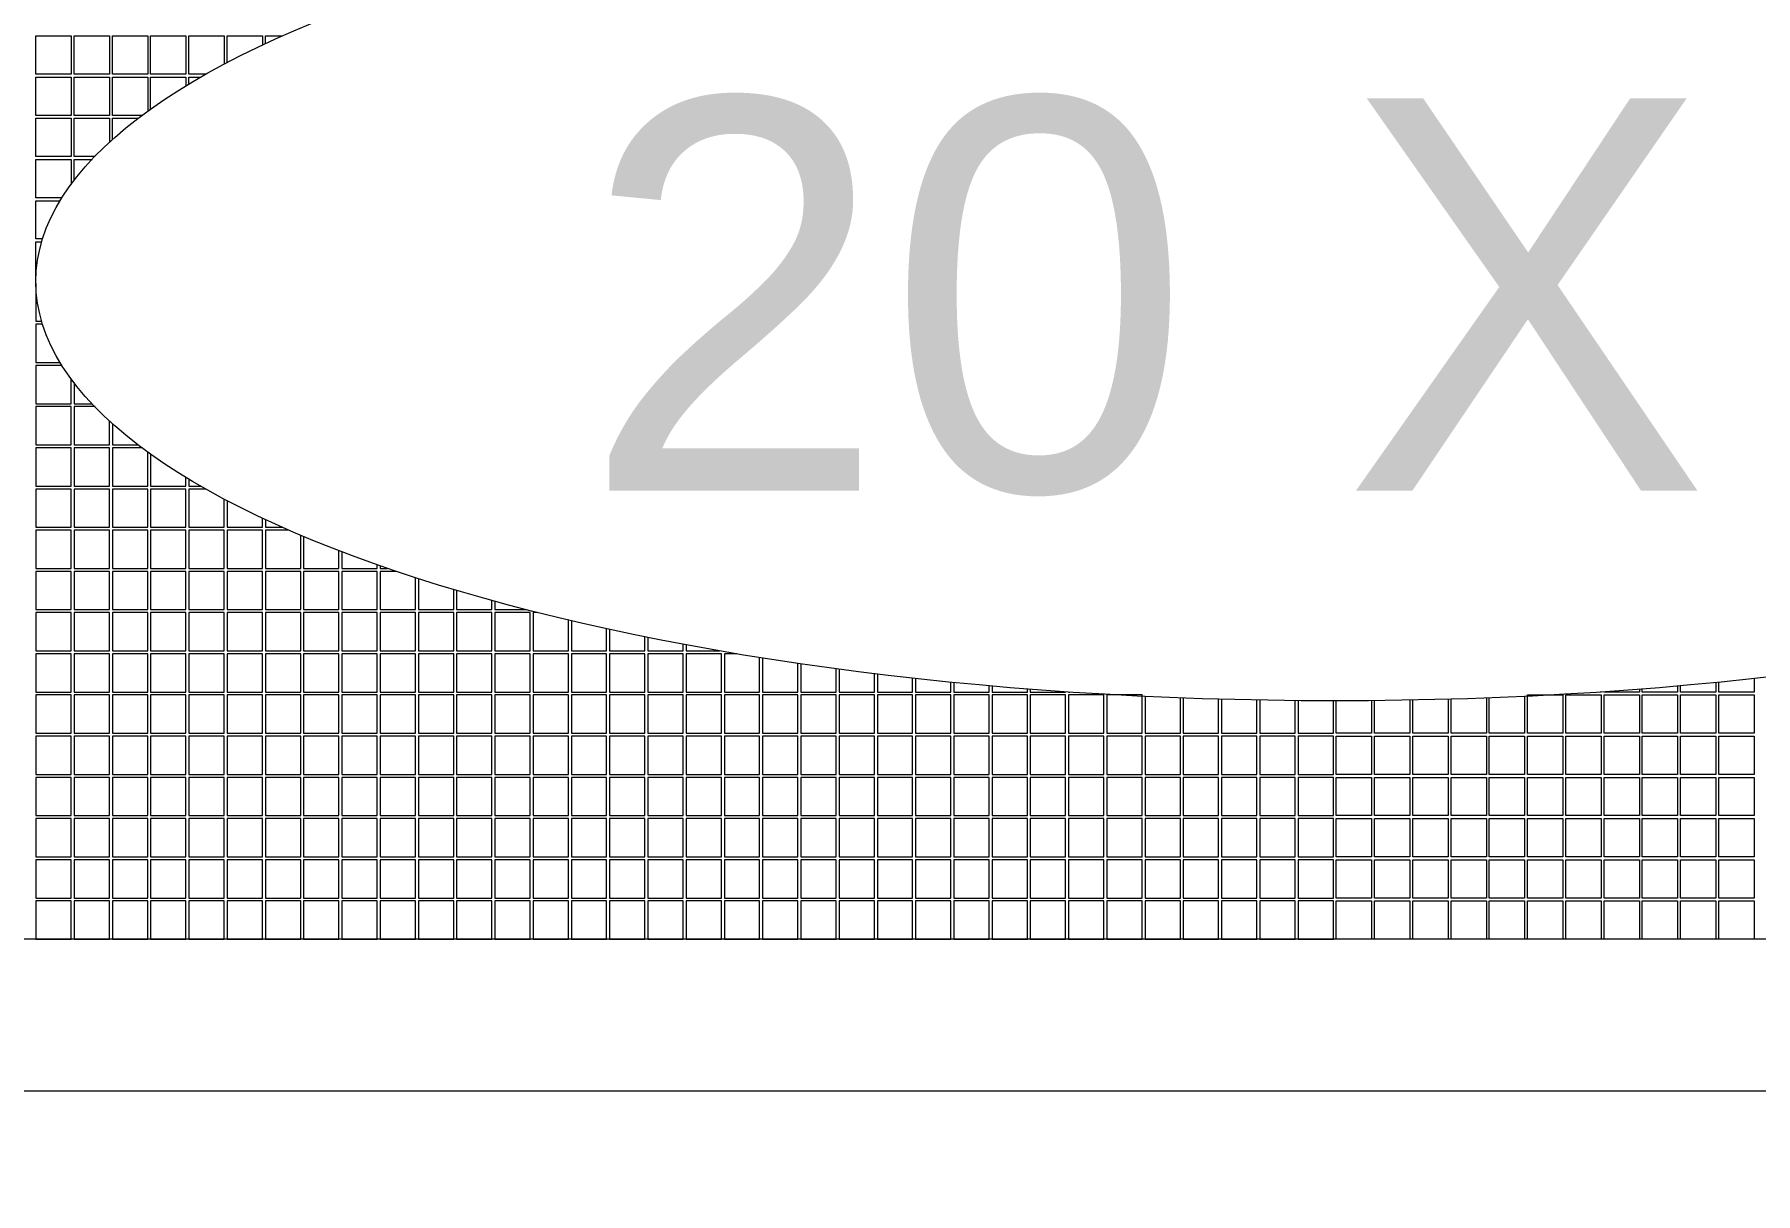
# Model space of a CAD drawing. Extents: x 365 to 1637, y -92 to 444.
# Drawn here: x 448.86 to 478.11, y 15.1 to 34.8 of the extents above; entities that cross this region are included whole.
import ezdxf

# ---------------------------------------------------------------- set-up
doc = ezdxf.new("R2010")
doc.units = 0
for name, color, linetype, lineweight in [('-Dim_mm', 5, 'CONTINUOUS', 13), ('-Text', 7, 'CONTINUOUS', 9), ('AA Detail', 6, 'CONTINUOUS', 20), ('ACTIVE_AREA', 6, 'CONTINUOUS', 0), ('VIEW_AREA', 44, 'CONTINUOUS', 20)]:
    doc.layers.add(name, color=color, linetype=linetype, lineweight=lineweight)
doc.styles.add('STYLE1', font='arial.ttf')
doc.dimstyles.new('LO_mm', dxfattribs={"dimtxt": 2.6666, "dimasz": 3, "dimexe": 0.5, "dimexo": 0.5, "dimgap": 0.5, "dimtad": 1, "dimzin": 4, "dimdsep": 46, "dimtxsty": 'STYLE1', "dimcen": -2.5, "dimclrd": 256, "dimclre": 256, "dimclrt": 256, "dimadec": 0, "dimazin": 0, "dimtp": 0.5, "dimtm": 0.5, "dimtfac": 1, "dimtmove": 0, "dimatfit": 1, "dimfxl": 0, "dimtolj": 1, "dimtzin": 0, "dimlwd": -1, "dimlwe": -1, "dimarcsym": 0})

# ---------------------------------------------------------------- blocks, each defined once
blk = doc.blocks.new('va')
at = {"layer": 'VIEW_AREA'}
blk.add_line((453.829, 149.403), (534.779, 149.403), dxfattribs=at)

msp = doc.modelspace()

# ---------------------------------------------------------------- linework, layer by layer
at = {"layer": 'AA Detail'}
msp.add_lwpolyline([(431.983, 41.772), (509.933, 41.772), (509.933, 19.422), (431.983, 19.422)], close=True, dxfattribs=at)
at = {"layer": 'ACTIVE_AREA'}
for points in [[(449.483, 34.122), (448.883, 34.122), (448.883, 34.772), (449.483, 34.772)], [(450.133, 34.122), (449.533, 34.122), (449.533, 34.772), (450.133, 34.772)], [(450.783, 34.122), (450.183, 34.122), (450.183, 34.772), (450.783, 34.772)], [(451.433, 34.122), (450.833, 34.122), (450.833, 34.772), (451.433, 34.772)], [(449.483, 33.422), (448.883, 33.422), (448.883, 34.072), (449.483, 34.072)], [(450.133, 33.422), (449.533, 33.422), (449.533, 34.072), (450.133, 34.072)], [(449.483, 32.722), (448.883, 32.722), (448.883, 33.372), (449.483, 33.372)], [(449.483, 28.472), (448.883, 28.472), (448.883, 27.822), (449.483, 27.822)], [(449.483, 27.772), (448.883, 27.772), (448.883, 27.122), (449.483, 27.122)], [(450.133, 27.772), (449.533, 27.772), (449.533, 27.122), (450.133, 27.122)], [(449.483, 27.072), (448.883, 27.072), (448.883, 26.422), (449.483, 26.422)], [(450.133, 27.072), (449.533, 27.072), (449.533, 26.422), (450.133, 26.422)], [(450.783, 27.072), (450.183, 27.072), (450.183, 26.422), (450.783, 26.422)], [(451.433, 27.072), (450.833, 27.072), (450.833, 26.422), (451.433, 26.422)], [(449.483, 26.372), (448.883, 26.372), (448.883, 25.722), (449.483, 25.722)], [(450.133, 26.372), (449.533, 26.372), (449.533, 25.722), (450.133, 25.722)], [(450.783, 26.372), (450.183, 26.372), (450.183, 25.722), (450.783, 25.722)], [(451.433, 26.372), (450.833, 26.372), (450.833, 25.722), (451.433, 25.722)], [(452.083, 26.372), (451.483, 26.372), (451.483, 25.722), (452.083, 25.722)], [(452.733, 26.372), (452.133, 26.372), (452.133, 25.722), (452.733, 25.722)], [(449.483, 25.672), (448.883, 25.672), (448.883, 25.022), (449.483, 25.022)], [(450.133, 25.672), (449.533, 25.672), (449.533, 25.022), (450.133, 25.022)], [(450.783, 25.672), (450.183, 25.672), (450.183, 25.022), (450.783, 25.022)], [(451.433, 25.672), (450.833, 25.672), (450.833, 25.022), (451.433, 25.022)], [(452.083, 25.672), (451.483, 25.672), (451.483, 25.022), (452.083, 25.022)], [(452.733, 25.672), (452.133, 25.672), (452.133, 25.022), (452.733, 25.022)], [(453.383, 25.672), (452.783, 25.672), (452.783, 25.022), (453.383, 25.022)], [(454.033, 25.672), (453.433, 25.672), (453.433, 25.022), (454.033, 25.022)], [(454.683, 25.672), (454.083, 25.672), (454.083, 25.022), (454.683, 25.022)], [(449.483, 24.972), (448.883, 24.972), (448.883, 24.322), (449.483, 24.322)], [(450.133, 24.972), (449.533, 24.972), (449.533, 24.322), (450.133, 24.322)], [(450.783, 24.972), (450.183, 24.972), (450.183, 24.322), (450.783, 24.322)], [(451.433, 24.972), (450.833, 24.972), (450.833, 24.322), (451.433, 24.322)], [(452.083, 24.972), (451.483, 24.972), (451.483, 24.322), (452.083, 24.322)], [(452.733, 24.972), (452.133, 24.972), (452.133, 24.322), (452.733, 24.322)], [(453.383, 24.972), (452.783, 24.972), (452.783, 24.322), (453.383, 24.322)], [(454.033, 24.972), (453.433, 24.972), (453.433, 24.322), (454.033, 24.322)], [(454.683, 24.972), (454.083, 24.972), (454.083, 24.322), (454.683, 24.322)], [(455.333, 24.972), (454.733, 24.972), (454.733, 24.322), (455.333, 24.322)], [(455.983, 24.972), (455.383, 24.972), (455.383, 24.322), (455.983, 24.322)], [(456.633, 24.972), (456.033, 24.972), (456.033, 24.322), (456.633, 24.322)], [(457.283, 24.972), (456.683, 24.972), (456.683, 24.322), (457.283, 24.322)], [(449.483, 24.272), (448.883, 24.272), (448.883, 23.622), (449.483, 23.622)], [(450.133, 24.272), (449.533, 24.272), (449.533, 23.622), (450.133, 23.622)], [(450.783, 24.272), (450.183, 24.272), (450.183, 23.622), (450.783, 23.622)], [(451.433, 24.272), (450.833, 24.272), (450.833, 23.622), (451.433, 23.622)], [(452.083, 24.272), (451.483, 24.272), (451.483, 23.622), (452.083, 23.622)], [(452.733, 24.272), (452.133, 24.272), (452.133, 23.622), (452.733, 23.622)], [(453.383, 24.272), (452.783, 24.272), (452.783, 23.622), (453.383, 23.622)], [(454.033, 24.272), (453.433, 24.272), (453.433, 23.622), (454.033, 23.622)], [(454.683, 24.272), (454.083, 24.272), (454.083, 23.622), (454.683, 23.622)], [(455.333, 24.272), (454.733, 24.272), (454.733, 23.622), (455.333, 23.622)], [(455.983, 24.272), (455.383, 24.272), (455.383, 23.622), (455.983, 23.622)], [(456.633, 24.272), (456.033, 24.272), (456.033, 23.622), (456.633, 23.622)], [(457.283, 24.272), (456.683, 24.272), (456.683, 23.622), (457.283, 23.622)], [(457.933, 24.272), (457.333, 24.272), (457.333, 23.622), (457.933, 23.622)], [(458.583, 24.272), (457.983, 24.272), (457.983, 23.622), (458.583, 23.622)], [(459.233, 24.272), (458.633, 24.272), (458.633, 23.622), (459.233, 23.622)], [(459.883, 24.272), (459.283, 24.272), (459.283, 23.622), (459.883, 23.622)], [(460.533, 24.272), (459.933, 24.272), (459.933, 23.622), (460.533, 23.622)], [(449.483, 23.572), (448.883, 23.572), (448.883, 22.922), (449.483, 22.922)], [(450.133, 23.572), (449.533, 23.572), (449.533, 22.922), (450.133, 22.922)], [(450.783, 23.572), (450.183, 23.572), (450.183, 22.922), (450.783, 22.922)], [(451.433, 23.572), (450.833, 23.572), (450.833, 22.922), (451.433, 22.922)], [(452.083, 23.572), (451.483, 23.572), (451.483, 22.922), (452.083, 22.922)], [(452.733, 23.572), (452.133, 23.572), (452.133, 22.922), (452.733, 22.922)], [(453.383, 23.572), (452.783, 23.572), (452.783, 22.922), (453.383, 22.922)], [(454.033, 23.572), (453.433, 23.572), (453.433, 22.922), (454.033, 22.922)], [(454.683, 23.572), (454.083, 23.572), (454.083, 22.922), (454.683, 22.922)], [(455.333, 23.572), (454.733, 23.572), (454.733, 22.922), (455.333, 22.922)], [(455.983, 23.572), (455.383, 23.572), (455.383, 22.922), (455.983, 22.922)], [(456.633, 23.572), (456.033, 23.572), (456.033, 22.922), (456.633, 22.922)], [(457.283, 23.572), (456.683, 23.572), (456.683, 22.922), (457.283, 22.922)], [(457.933, 23.572), (457.333, 23.572), (457.333, 22.922), (457.933, 22.922)], [(458.583, 23.572), (457.983, 23.572), (457.983, 22.922), (458.583, 22.922)], [(459.233, 23.572), (458.633, 23.572), (458.633, 22.922), (459.233, 22.922)], [(459.883, 23.572), (459.283, 23.572), (459.283, 22.922), (459.883, 22.922)], [(460.533, 23.572), (459.933, 23.572), (459.933, 22.922), (460.533, 22.922)], [(461.183, 23.572), (460.583, 23.572), (460.583, 22.922), (461.183, 22.922)], [(461.833, 23.572), (461.233, 23.572), (461.233, 22.922), (461.833, 22.922)], [(462.483, 23.572), (461.883, 23.572), (461.883, 22.922), (462.483, 22.922)], [(463.133, 23.572), (462.533, 23.572), (462.533, 22.922), (463.133, 22.922)], [(463.783, 23.572), (463.183, 23.572), (463.183, 22.922), (463.783, 22.922)], [(464.433, 23.572), (463.833, 23.572), (463.833, 22.922), (464.433, 22.922)], [(465.083, 23.572), (464.483, 23.572), (464.483, 22.922), (465.083, 22.922)], [(465.733, 23.572), (465.133, 23.572), (465.133, 22.922), (465.733, 22.922)], [(466.383, 23.572), (465.783, 23.572), (465.783, 22.922), (466.383, 22.922)], [(467.033, 23.572), (466.433, 23.572), (466.433, 22.922), (467.033, 22.922)], [(467.683, 23.572), (467.083, 23.572), (467.083, 22.922), (467.683, 22.922)], [(474.233, 23.572), (474.833, 23.572), (474.833, 22.922), (474.233, 22.922)], [(474.883, 23.572), (475.483, 23.572), (475.483, 22.922), (474.883, 22.922)], [(475.533, 23.572), (476.133, 23.572), (476.133, 22.922), (475.533, 22.922)], [(476.183, 23.572), (476.783, 23.572), (476.783, 22.922), (476.183, 22.922)], [(476.833, 23.572), (477.433, 23.572), (477.433, 22.922), (476.833, 22.922)], [(477.483, 23.572), (478.083, 23.572), (478.083, 22.922), (477.483, 22.922)], [(449.483, 22.872), (448.883, 22.872), (448.883, 22.222), (449.483, 22.222)], [(450.133, 22.872), (449.533, 22.872), (449.533, 22.222), (450.133, 22.222)], [(450.783, 22.872), (450.183, 22.872), (450.183, 22.222), (450.783, 22.222)], [(451.433, 22.872), (450.833, 22.872), (450.833, 22.222), (451.433, 22.222)], [(452.083, 22.872), (451.483, 22.872), (451.483, 22.222), (452.083, 22.222)], [(452.733, 22.872), (452.133, 22.872), (452.133, 22.222), (452.733, 22.222)], [(453.383, 22.872), (452.783, 22.872), (452.783, 22.222), (453.383, 22.222)], [(454.033, 22.872), (453.433, 22.872), (453.433, 22.222), (454.033, 22.222)], [(454.683, 22.872), (454.083, 22.872), (454.083, 22.222), (454.683, 22.222)], [(455.333, 22.872), (454.733, 22.872), (454.733, 22.222), (455.333, 22.222)], [(455.983, 22.872), (455.383, 22.872), (455.383, 22.222), (455.983, 22.222)], [(456.633, 22.872), (456.033, 22.872), (456.033, 22.222), (456.633, 22.222)], [(457.283, 22.872), (456.683, 22.872), (456.683, 22.222), (457.283, 22.222)], [(457.933, 22.872), (457.333, 22.872), (457.333, 22.222), (457.933, 22.222)], [(458.583, 22.872), (457.983, 22.872), (457.983, 22.222), (458.583, 22.222)], [(459.233, 22.872), (458.633, 22.872), (458.633, 22.222), (459.233, 22.222)], [(459.883, 22.872), (459.283, 22.872), (459.283, 22.222), (459.883, 22.222)], [(460.533, 22.872), (459.933, 22.872), (459.933, 22.222), (460.533, 22.222)], [(461.183, 22.872), (460.583, 22.872), (460.583, 22.222), (461.183, 22.222)], [(461.833, 22.872), (461.233, 22.872), (461.233, 22.222), (461.833, 22.222)], [(462.483, 22.872), (461.883, 22.872), (461.883, 22.222), (462.483, 22.222)], [(463.133, 22.872), (462.533, 22.872), (462.533, 22.222), (463.133, 22.222)], [(463.783, 22.872), (463.183, 22.872), (463.183, 22.222), (463.783, 22.222)], [(464.433, 22.872), (463.833, 22.872), (463.833, 22.222), (464.433, 22.222)], [(465.083, 22.872), (464.483, 22.872), (464.483, 22.222), (465.083, 22.222)], [(465.733, 22.872), (465.133, 22.872), (465.133, 22.222), (465.733, 22.222)], [(466.383, 22.872), (465.783, 22.872), (465.783, 22.222), (466.383, 22.222)], [(467.033, 22.872), (466.433, 22.872), (466.433, 22.222), (467.033, 22.222)], [(467.683, 22.872), (467.083, 22.872), (467.083, 22.222), (467.683, 22.222)], [(468.333, 22.872), (467.733, 22.872), (467.733, 22.222), (468.333, 22.222)], [(468.983, 22.872), (468.383, 22.872), (468.383, 22.222), (468.983, 22.222)], [(469.633, 22.872), (469.033, 22.872), (469.033, 22.222), (469.633, 22.222)], [(470.283, 22.872), (469.683, 22.872), (469.683, 22.222), (470.283, 22.222)], [(470.933, 22.872), (470.333, 22.872), (470.333, 22.222), (470.933, 22.222)], [(470.983, 22.872), (471.583, 22.872), (471.583, 22.222), (470.983, 22.222)], [(471.633, 22.872), (472.233, 22.872), (472.233, 22.222), (471.633, 22.222)], [(472.283, 22.872), (472.883, 22.872), (472.883, 22.222), (472.283, 22.222)], [(472.933, 22.872), (473.533, 22.872), (473.533, 22.222), (472.933, 22.222)], [(473.583, 22.872), (474.183, 22.872), (474.183, 22.222), (473.583, 22.222)], [(474.233, 22.872), (474.833, 22.872), (474.833, 22.222), (474.233, 22.222)], [(474.883, 22.872), (475.483, 22.872), (475.483, 22.222), (474.883, 22.222)], [(475.533, 22.872), (476.133, 22.872), (476.133, 22.222), (475.533, 22.222)], [(476.183, 22.872), (476.783, 22.872), (476.783, 22.222), (476.183, 22.222)], [(476.833, 22.872), (477.433, 22.872), (477.433, 22.222), (476.833, 22.222)], [(477.483, 22.872), (478.083, 22.872), (478.083, 22.222), (477.483, 22.222)], [(449.483, 22.172), (448.883, 22.172), (448.883, 21.522), (449.483, 21.522)], [(450.133, 22.172), (449.533, 22.172), (449.533, 21.522), (450.133, 21.522)], [(450.783, 22.172), (450.183, 22.172), (450.183, 21.522), (450.783, 21.522)], [(451.433, 22.172), (450.833, 22.172), (450.833, 21.522), (451.433, 21.522)], [(452.083, 22.172), (451.483, 22.172), (451.483, 21.522), (452.083, 21.522)], [(452.733, 22.172), (452.133, 22.172), (452.133, 21.522), (452.733, 21.522)], [(453.383, 22.172), (452.783, 22.172), (452.783, 21.522), (453.383, 21.522)], [(454.033, 22.172), (453.433, 22.172), (453.433, 21.522), (454.033, 21.522)], [(454.683, 22.172), (454.083, 22.172), (454.083, 21.522), (454.683, 21.522)], [(455.333, 22.172), (454.733, 22.172), (454.733, 21.522), (455.333, 21.522)], [(455.983, 22.172), (455.383, 22.172), (455.383, 21.522), (455.983, 21.522)], [(456.633, 22.172), (456.033, 22.172), (456.033, 21.522), (456.633, 21.522)], [(457.283, 22.172), (456.683, 22.172), (456.683, 21.522), (457.283, 21.522)], [(457.933, 22.172), (457.333, 22.172), (457.333, 21.522), (457.933, 21.522)], [(458.583, 22.172), (457.983, 22.172), (457.983, 21.522), (458.583, 21.522)], [(459.233, 22.172), (458.633, 22.172), (458.633, 21.522), (459.233, 21.522)], [(459.883, 22.172), (459.283, 22.172), (459.283, 21.522), (459.883, 21.522)], [(460.533, 22.172), (459.933, 22.172), (459.933, 21.522), (460.533, 21.522)], [(461.183, 22.172), (460.583, 22.172), (460.583, 21.522), (461.183, 21.522)], [(461.833, 22.172), (461.233, 22.172), (461.233, 21.522), (461.833, 21.522)], [(462.483, 22.172), (461.883, 22.172), (461.883, 21.522), (462.483, 21.522)], [(463.133, 22.172), (462.533, 22.172), (462.533, 21.522), (463.133, 21.522)], [(463.783, 22.172), (463.183, 22.172), (463.183, 21.522), (463.783, 21.522)], [(464.433, 22.172), (463.833, 22.172), (463.833, 21.522), (464.433, 21.522)], [(465.083, 22.172), (464.483, 22.172), (464.483, 21.522), (465.083, 21.522)], [(465.733, 22.172), (465.133, 22.172), (465.133, 21.522), (465.733, 21.522)], [(466.383, 22.172), (465.783, 22.172), (465.783, 21.522), (466.383, 21.522)], [(467.033, 22.172), (466.433, 22.172), (466.433, 21.522), (467.033, 21.522)], [(467.683, 22.172), (467.083, 22.172), (467.083, 21.522), (467.683, 21.522)], [(468.333, 22.172), (467.733, 22.172), (467.733, 21.522), (468.333, 21.522)], [(468.983, 22.172), (468.383, 22.172), (468.383, 21.522), (468.983, 21.522)], [(469.633, 22.172), (469.033, 22.172), (469.033, 21.522), (469.633, 21.522)], [(470.283, 22.172), (469.683, 22.172), (469.683, 21.522), (470.283, 21.522)], [(470.933, 22.172), (470.333, 22.172), (470.333, 21.522), (470.933, 21.522)], [(470.983, 22.172), (471.583, 22.172), (471.583, 21.522), (470.983, 21.522)], [(471.633, 22.172), (472.233, 22.172), (472.233, 21.522), (471.633, 21.522)], [(472.283, 22.172), (472.883, 22.172), (472.883, 21.522), (472.283, 21.522)], [(472.933, 22.172), (473.533, 22.172), (473.533, 21.522), (472.933, 21.522)], [(473.583, 22.172), (474.183, 22.172), (474.183, 21.522), (473.583, 21.522)], [(474.233, 22.172), (474.833, 22.172), (474.833, 21.522), (474.233, 21.522)], [(474.883, 22.172), (475.483, 22.172), (475.483, 21.522), (474.883, 21.522)], [(475.533, 22.172), (476.133, 22.172), (476.133, 21.522), (475.533, 21.522)], [(476.183, 22.172), (476.783, 22.172), (476.783, 21.522), (476.183, 21.522)], [(476.833, 22.172), (477.433, 22.172), (477.433, 21.522), (476.833, 21.522)], [(477.483, 22.172), (478.083, 22.172), (478.083, 21.522), (477.483, 21.522)], [(449.483, 21.472), (448.883, 21.472), (448.883, 20.822), (449.483, 20.822)], [(450.133, 21.472), (449.533, 21.472), (449.533, 20.822), (450.133, 20.822)], [(450.783, 21.472), (450.183, 21.472), (450.183, 20.822), (450.783, 20.822)], [(451.433, 21.472), (450.833, 21.472), (450.833, 20.822), (451.433, 20.822)], [(452.083, 21.472), (451.483, 21.472), (451.483, 20.822), (452.083, 20.822)], [(452.733, 21.472), (452.133, 21.472), (452.133, 20.822), (452.733, 20.822)], [(453.383, 21.472), (452.783, 21.472), (452.783, 20.822), (453.383, 20.822)], [(454.033, 21.472), (453.433, 21.472), (453.433, 20.822), (454.033, 20.822)], [(454.683, 21.472), (454.083, 21.472), (454.083, 20.822), (454.683, 20.822)], [(455.333, 21.472), (454.733, 21.472), (454.733, 20.822), (455.333, 20.822)], [(455.983, 21.472), (455.383, 21.472), (455.383, 20.822), (455.983, 20.822)], [(456.633, 21.472), (456.033, 21.472), (456.033, 20.822), (456.633, 20.822)], [(457.283, 21.472), (456.683, 21.472), (456.683, 20.822), (457.283, 20.822)], [(457.933, 21.472), (457.333, 21.472), (457.333, 20.822), (457.933, 20.822)], [(458.583, 21.472), (457.983, 21.472), (457.983, 20.822), (458.583, 20.822)], [(459.233, 21.472), (458.633, 21.472), (458.633, 20.822), (459.233, 20.822)], [(459.883, 21.472), (459.283, 21.472), (459.283, 20.822), (459.883, 20.822)], [(460.533, 21.472), (459.933, 21.472), (459.933, 20.822), (460.533, 20.822)], [(461.183, 21.472), (460.583, 21.472), (460.583, 20.822), (461.183, 20.822)], [(461.833, 21.472), (461.233, 21.472), (461.233, 20.822), (461.833, 20.822)], [(462.483, 21.472), (461.883, 21.472), (461.883, 20.822), (462.483, 20.822)], [(463.133, 21.472), (462.533, 21.472), (462.533, 20.822), (463.133, 20.822)], [(463.783, 21.472), (463.183, 21.472), (463.183, 20.822), (463.783, 20.822)], [(464.433, 21.472), (463.833, 21.472), (463.833, 20.822), (464.433, 20.822)], [(465.083, 21.472), (464.483, 21.472), (464.483, 20.822), (465.083, 20.822)], [(465.733, 21.472), (465.133, 21.472), (465.133, 20.822), (465.733, 20.822)], [(466.383, 21.472), (465.783, 21.472), (465.783, 20.822), (466.383, 20.822)], [(467.033, 21.472), (466.433, 21.472), (466.433, 20.822), (467.033, 20.822)], [(467.683, 21.472), (467.083, 21.472), (467.083, 20.822), (467.683, 20.822)], [(468.333, 21.472), (467.733, 21.472), (467.733, 20.822), (468.333, 20.822)], [(468.983, 21.472), (468.383, 21.472), (468.383, 20.822), (468.983, 20.822)], [(469.633, 21.472), (469.033, 21.472), (469.033, 20.822), (469.633, 20.822)], [(470.283, 21.472), (469.683, 21.472), (469.683, 20.822), (470.283, 20.822)], [(470.933, 21.472), (470.333, 21.472), (470.333, 20.822), (470.933, 20.822)], [(470.983, 21.472), (471.583, 21.472), (471.583, 20.822), (470.983, 20.822)], [(471.633, 21.472), (472.233, 21.472), (472.233, 20.822), (471.633, 20.822)], [(472.283, 21.472), (472.883, 21.472), (472.883, 20.822), (472.283, 20.822)], [(472.933, 21.472), (473.533, 21.472), (473.533, 20.822), (472.933, 20.822)], [(473.583, 21.472), (474.183, 21.472), (474.183, 20.822), (473.583, 20.822)], [(474.233, 21.472), (474.833, 21.472), (474.833, 20.822), (474.233, 20.822)], [(474.883, 21.472), (475.483, 21.472), (475.483, 20.822), (474.883, 20.822)], [(475.533, 21.472), (476.133, 21.472), (476.133, 20.822), (475.533, 20.822)], [(476.183, 21.472), (476.783, 21.472), (476.783, 20.822), (476.183, 20.822)], [(476.833, 21.472), (477.433, 21.472), (477.433, 20.822), (476.833, 20.822)], [(477.483, 21.472), (478.083, 21.472), (478.083, 20.822), (477.483, 20.822)], [(449.483, 20.772), (448.883, 20.772), (448.883, 20.122), (449.483, 20.122)], [(450.133, 20.772), (449.533, 20.772), (449.533, 20.122), (450.133, 20.122)], [(450.783, 20.772), (450.183, 20.772), (450.183, 20.122), (450.783, 20.122)], [(451.433, 20.772), (450.833, 20.772), (450.833, 20.122), (451.433, 20.122)], [(452.083, 20.772), (451.483, 20.772), (451.483, 20.122), (452.083, 20.122)], [(452.733, 20.772), (452.133, 20.772), (452.133, 20.122), (452.733, 20.122)], [(453.383, 20.772), (452.783, 20.772), (452.783, 20.122), (453.383, 20.122)], [(454.033, 20.772), (453.433, 20.772), (453.433, 20.122), (454.033, 20.122)], [(454.683, 20.772), (454.083, 20.772), (454.083, 20.122), (454.683, 20.122)], [(455.333, 20.772), (454.733, 20.772), (454.733, 20.122), (455.333, 20.122)], [(455.983, 20.772), (455.383, 20.772), (455.383, 20.122), (455.983, 20.122)], [(456.633, 20.772), (456.033, 20.772), (456.033, 20.122), (456.633, 20.122)], [(457.283, 20.772), (456.683, 20.772), (456.683, 20.122), (457.283, 20.122)], [(457.933, 20.772), (457.333, 20.772), (457.333, 20.122), (457.933, 20.122)], [(458.583, 20.772), (457.983, 20.772), (457.983, 20.122), (458.583, 20.122)], [(459.233, 20.772), (458.633, 20.772), (458.633, 20.122), (459.233, 20.122)], [(459.883, 20.772), (459.283, 20.772), (459.283, 20.122), (459.883, 20.122)], [(460.533, 20.772), (459.933, 20.772), (459.933, 20.122), (460.533, 20.122)], [(461.183, 20.772), (460.583, 20.772), (460.583, 20.122), (461.183, 20.122)], [(461.833, 20.772), (461.233, 20.772), (461.233, 20.122), (461.833, 20.122)], [(462.483, 20.772), (461.883, 20.772), (461.883, 20.122), (462.483, 20.122)], [(463.133, 20.772), (462.533, 20.772), (462.533, 20.122), (463.133, 20.122)], [(463.783, 20.772), (463.183, 20.772), (463.183, 20.122), (463.783, 20.122)], [(464.433, 20.772), (463.833, 20.772), (463.833, 20.122), (464.433, 20.122)], [(465.083, 20.772), (464.483, 20.772), (464.483, 20.122), (465.083, 20.122)], [(465.733, 20.772), (465.133, 20.772), (465.133, 20.122), (465.733, 20.122)], [(466.383, 20.772), (465.783, 20.772), (465.783, 20.122), (466.383, 20.122)], [(467.033, 20.772), (466.433, 20.772), (466.433, 20.122), (467.033, 20.122)], [(467.683, 20.772), (467.083, 20.772), (467.083, 20.122), (467.683, 20.122)], [(468.333, 20.772), (467.733, 20.772), (467.733, 20.122), (468.333, 20.122)], [(468.983, 20.772), (468.383, 20.772), (468.383, 20.122), (468.983, 20.122)], [(469.633, 20.772), (469.033, 20.772), (469.033, 20.122), (469.633, 20.122)], [(470.283, 20.772), (469.683, 20.772), (469.683, 20.122), (470.283, 20.122)], [(470.933, 20.772), (470.333, 20.772), (470.333, 20.122), (470.933, 20.122)], [(470.983, 20.772), (471.583, 20.772), (471.583, 20.122), (470.983, 20.122)], [(471.633, 20.772), (472.233, 20.772), (472.233, 20.122), (471.633, 20.122)], [(472.283, 20.772), (472.883, 20.772), (472.883, 20.122), (472.283, 20.122)], [(472.933, 20.772), (473.533, 20.772), (473.533, 20.122), (472.933, 20.122)], [(473.583, 20.772), (474.183, 20.772), (474.183, 20.122), (473.583, 20.122)], [(474.233, 20.772), (474.833, 20.772), (474.833, 20.122), (474.233, 20.122)], [(474.883, 20.772), (475.483, 20.772), (475.483, 20.122), (474.883, 20.122)], [(475.533, 20.772), (476.133, 20.772), (476.133, 20.122), (475.533, 20.122)], [(476.183, 20.772), (476.783, 20.772), (476.783, 20.122), (476.183, 20.122)], [(476.833, 20.772), (477.433, 20.772), (477.433, 20.122), (476.833, 20.122)], [(477.483, 20.772), (478.083, 20.772), (478.083, 20.122), (477.483, 20.122)], [(449.483, 20.072), (448.883, 20.072), (448.883, 19.422), (449.483, 19.422)], [(450.133, 20.072), (449.533, 20.072), (449.533, 19.422), (450.133, 19.422)], [(450.783, 20.072), (450.183, 20.072), (450.183, 19.422), (450.783, 19.422)], [(451.433, 20.072), (450.833, 20.072), (450.833, 19.422), (451.433, 19.422)], [(452.083, 20.072), (451.483, 20.072), (451.483, 19.422), (452.083, 19.422)], [(452.733, 20.072), (452.133, 20.072), (452.133, 19.422), (452.733, 19.422)], [(453.383, 20.072), (452.783, 20.072), (452.783, 19.422), (453.383, 19.422)], [(454.033, 20.072), (453.433, 20.072), (453.433, 19.422), (454.033, 19.422)], [(454.683, 20.072), (454.083, 20.072), (454.083, 19.422), (454.683, 19.422)], [(455.333, 20.072), (454.733, 20.072), (454.733, 19.422), (455.333, 19.422)], [(455.983, 20.072), (455.383, 20.072), (455.383, 19.422), (455.983, 19.422)], [(456.633, 20.072), (456.033, 20.072), (456.033, 19.422), (456.633, 19.422)], [(457.283, 20.072), (456.683, 20.072), (456.683, 19.422), (457.283, 19.422)], [(457.933, 20.072), (457.333, 20.072), (457.333, 19.422), (457.933, 19.422)], [(458.583, 20.072), (457.983, 20.072), (457.983, 19.422), (458.583, 19.422)], [(459.233, 20.072), (458.633, 20.072), (458.633, 19.422), (459.233, 19.422)], [(459.883, 20.072), (459.283, 20.072), (459.283, 19.422), (459.883, 19.422)], [(460.533, 20.072), (459.933, 20.072), (459.933, 19.422), (460.533, 19.422)], [(461.183, 20.072), (460.583, 20.072), (460.583, 19.422), (461.183, 19.422)], [(461.833, 20.072), (461.233, 20.072), (461.233, 19.422), (461.833, 19.422)], [(462.483, 20.072), (461.883, 20.072), (461.883, 19.422), (462.483, 19.422)], [(463.133, 20.072), (462.533, 20.072), (462.533, 19.422), (463.133, 19.422)], [(463.783, 20.072), (463.183, 20.072), (463.183, 19.422), (463.783, 19.422)], [(464.433, 20.072), (463.833, 20.072), (463.833, 19.422), (464.433, 19.422)], [(465.083, 20.072), (464.483, 20.072), (464.483, 19.422), (465.083, 19.422)], [(465.733, 20.072), (465.133, 20.072), (465.133, 19.422), (465.733, 19.422)], [(466.383, 20.072), (465.783, 20.072), (465.783, 19.422), (466.383, 19.422)], [(467.033, 20.072), (466.433, 20.072), (466.433, 19.422), (467.033, 19.422)], [(467.683, 20.072), (467.083, 20.072), (467.083, 19.422), (467.683, 19.422)], [(468.333, 20.072), (467.733, 20.072), (467.733, 19.422), (468.333, 19.422)], [(468.983, 20.072), (468.383, 20.072), (468.383, 19.422), (468.983, 19.422)], [(469.633, 20.072), (469.033, 20.072), (469.033, 19.422), (469.633, 19.422)], [(470.283, 20.072), (469.683, 20.072), (469.683, 19.422), (470.283, 19.422)], [(470.933, 20.072), (470.333, 20.072), (470.333, 19.422), (470.933, 19.422)], [(470.983, 20.072), (471.583, 20.072), (471.583, 19.422), (470.983, 19.422)], [(471.633, 20.072), (472.233, 20.072), (472.233, 19.422), (471.633, 19.422)], [(472.283, 20.072), (472.883, 20.072), (472.883, 19.422), (472.283, 19.422)], [(472.933, 20.072), (473.533, 20.072), (473.533, 19.422), (472.933, 19.422)], [(473.583, 20.072), (474.183, 20.072), (474.183, 19.422), (473.583, 19.422)], [(474.233, 20.072), (474.833, 20.072), (474.833, 19.422), (474.233, 19.422)], [(474.883, 20.072), (475.483, 20.072), (475.483, 19.422), (474.883, 19.422)], [(475.533, 20.072), (476.133, 20.072), (476.133, 19.422), (475.533, 19.422)], [(476.183, 20.072), (476.783, 20.072), (476.783, 19.422), (476.183, 19.422)], [(476.833, 20.072), (477.433, 20.072), (477.433, 19.422), (476.833, 19.422)], [(477.483, 20.072), (478.083, 20.072), (478.083, 19.422), (477.483, 19.422)]]:
    msp.add_lwpolyline(points, close=True, dxfattribs=at)
for points in [[(451.774, 34.122), (451.483, 34.122), (451.483, 34.772), (452.083, 34.772), (452.083, 34.292)], [(452.133, 34.318), (452.133, 34.772), (452.733, 34.772), (452.733, 34.618)], [(452.783, 34.641), (452.783, 34.772), (453.07, 34.772)], [(450.692, 33.422), (450.183, 33.422), (450.183, 34.072), (450.783, 34.072), (450.783, 33.489)], [(450.833, 33.525), (450.833, 34.072), (451.433, 34.072), (451.433, 33.922)], [(451.483, 33.952), (451.483, 34.072), (451.686, 34.072)], [(449.888, 32.722), (449.533, 32.722), (449.533, 33.372), (450.133, 33.372), (450.133, 32.961)], [(450.183, 33.006), (450.183, 33.372), (450.626, 33.372)], [(449.329, 32.022), (448.883, 32.022), (448.883, 32.672), (449.483, 32.672), (449.483, 32.247)], [(449.533, 32.314), (449.533, 32.672), (449.84, 32.672)], [(448.998, 31.322), (448.883, 31.322), (448.883, 31.972), (449.298, 31.972)], [(448.883, 30.632), (448.883, 31.272), (448.982, 31.272)], [(448.883, 30.562), (448.883, 29.922), (448.982, 29.922)], [(448.998, 29.872), (448.883, 29.872), (448.883, 29.222), (449.298, 29.222)], [(449.329, 29.172), (448.883, 29.172), (448.883, 28.522), (449.483, 28.522), (449.483, 28.947)], [(449.533, 28.88), (449.533, 28.522), (449.84, 28.522)], [(449.888, 28.472), (449.533, 28.472), (449.533, 27.822), (450.133, 27.822), (450.133, 28.233)], [(450.183, 28.188), (450.183, 27.822), (450.626, 27.822)], [(450.692, 27.772), (450.183, 27.772), (450.183, 27.122), (450.783, 27.122), (450.783, 27.705)], [(450.833, 27.669), (450.833, 27.122), (451.433, 27.122), (451.433, 27.273)], [(451.483, 27.242), (451.483, 27.122), (451.686, 27.122)], [(451.774, 27.072), (451.483, 27.072), (451.483, 26.422), (452.083, 26.422), (452.083, 26.902)], [(452.133, 26.876), (452.133, 26.422), (452.733, 26.422), (452.733, 26.577)], [(452.783, 26.553), (452.783, 26.422), (453.07, 26.422)], [(453.183, 26.372), (452.783, 26.372), (452.783, 25.722), (453.383, 25.722), (453.383, 26.286)], [(453.433, 26.264), (453.433, 25.722), (454.033, 25.722), (454.033, 26.023)], [(454.083, 26.003), (454.083, 25.722), (454.683, 25.722), (454.683, 25.783)], [(454.733, 25.766), (454.733, 25.722), (454.859, 25.722)], [(455.006, 25.672), (454.733, 25.672), (454.733, 25.022), (455.333, 25.022), (455.333, 25.564)], [(455.383, 25.548), (455.383, 25.022), (455.983, 25.022), (455.983, 25.362)], [(456.033, 25.347), (456.033, 25.022), (456.633, 25.022), (456.633, 25.176)], [(456.683, 25.162), (456.683, 25.022), (457.212, 25.022)], [(457.409, 24.972), (457.333, 24.972), (457.333, 24.322), (457.933, 24.322), (457.933, 24.844)], [(457.983, 24.833), (457.983, 24.322), (458.583, 24.322), (458.583, 24.697)], [(458.633, 24.686), (458.633, 24.322), (459.233, 24.322), (459.233, 24.56)], [(459.283, 24.55), (459.283, 24.322), (459.883, 24.322), (459.883, 24.434)], [(459.933, 24.424), (459.933, 24.322), (460.502, 24.322)], [(460.795, 24.272), (460.583, 24.272), (460.583, 23.622), (461.183, 23.622), (461.183, 24.209)], [(461.233, 24.201), (461.233, 23.622), (461.833, 23.622), (461.833, 24.109)], [(461.883, 24.102), (461.883, 23.622), (462.483, 23.622), (462.483, 24.018)], [(462.533, 24.011), (462.533, 23.622), (463.133, 23.622), (463.133, 23.935)], [(463.183, 23.929), (463.183, 23.622), (463.783, 23.622), (463.783, 23.859)], [(463.833, 23.853), (463.833, 23.622), (464.433, 23.622), (464.433, 23.79)], [(464.483, 23.785), (464.483, 23.622), (465.083, 23.622), (465.083, 23.729)], [(465.133, 23.725), (465.133, 23.622), (465.733, 23.622), (465.733, 23.674)], [(476.783, 23.725), (476.783, 23.622), (476.183, 23.622), (476.183, 23.674)], [(477.433, 23.785), (477.433, 23.622), (476.833, 23.622), (476.833, 23.729)], [(478.083, 23.853), (478.083, 23.622), (477.483, 23.622), (477.483, 23.79)], [(465.783, 23.671), (465.783, 23.622), (466.383, 23.622), (466.383, 23.627)], [(466.433, 23.623), (466.433, 23.622), (466.452, 23.622)], [(467.733, 23.548), (467.733, 22.922), (468.333, 22.922), (468.333, 23.523)], [(468.383, 23.521), (468.383, 22.922), (468.983, 22.922), (468.983, 23.501)], [(469.033, 23.499), (469.033, 22.922), (469.633, 22.922), (469.633, 23.485)], [(469.683, 23.484), (469.683, 22.922), (470.283, 22.922), (470.283, 23.475)], [(470.333, 23.475), (470.333, 22.922), (470.933, 22.922), (470.933, 23.472)], [(471.583, 23.475), (471.583, 22.922), (470.983, 22.922), (470.983, 23.472)], [(472.233, 23.484), (472.233, 22.922), (471.633, 22.922), (471.633, 23.475)], [(472.883, 23.499), (472.883, 22.922), (472.283, 22.922), (472.283, 23.485)], [(473.533, 23.521), (473.533, 22.922), (472.933, 22.922), (472.933, 23.501)], [(474.183, 23.548), (474.183, 22.922), (473.583, 22.922), (473.583, 23.523)], [(475.483, 23.623), (475.483, 23.622), (475.465, 23.622)], [(476.133, 23.671), (476.133, 23.622), (475.533, 23.622), (475.533, 23.627)]]:
    msp.add_lwpolyline(points, dxfattribs=at)
msp.add_ellipse((470.958, 30.597), major_axis=(-22.075, 0), ratio=0.322761, dxfattribs=at)

# ---------------------------------------------------------------- block references
at = {"layer": '-Dim_mm'}
msp.add_blockref('va', (-23.346, -132.556), dxfattribs=at)

# ---------------------------------------------------------------- texts
at = {"layer": '-Text', "style": 'STYLE1'}
msp.add_text('20 X 4', height=6.6666, dxfattribs=at).set_placement((458.161, 27.042))

# ---------------------------------------------------------------- leaders
at = {"layer": '-Text', "annotation_type": 0, "has_hookline": 1, "hookline_direction": 0, "text_width": 31.321}
msp.add_leader([(437.341, 34.461), (442.848, -0.055), (445.848, -0.055)], dimstyle='LO_mm', override={"dimgap": 0.5, "dimtad": 0}, dxfattribs=at)

doc.saveas('drawing.dxf')
